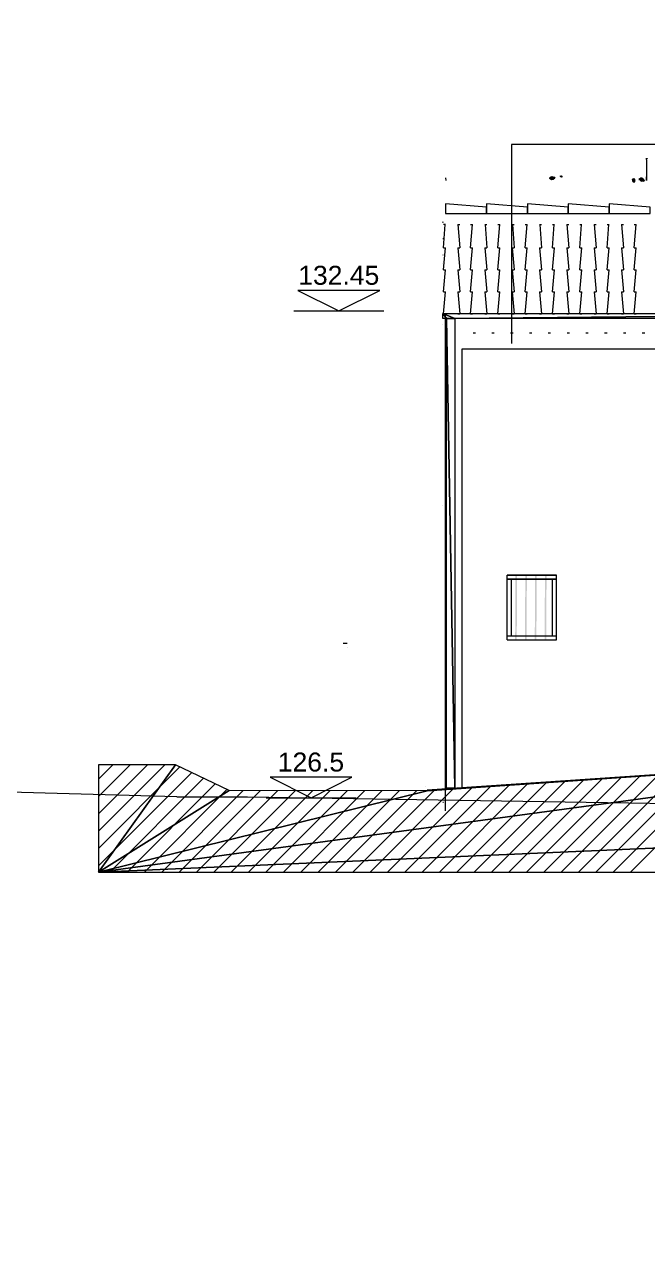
# Model space of a CAD drawing. Header units: metres. Extents: x 1.8 to 61.8, y -53.3 to -11.3.
# Drawn here: x 13.11 to 16.92, y -46.46 to -39.03 of the extents above; entities that cross this region are included whole.
import ezdxf
from ezdxf.enums import TextEntityAlignment as Align
from ezdxf.lldxf.tags import DXFTag

# ---------------------------------------------------------------- set-up
doc = ezdxf.new("R2010")
doc.units = ezdxf.units.M
doc.header["$MEASUREMENT"] = 0
for name, color, linetype in [('Calque commun', 7, 'Continuous'), ('Calque59', 7, 'Continuous'), ('Calque79', 7, 'Continuous'), ('Cotations', 7, 'Continuous')]:
    doc.layers.add(name, color=color, linetype=linetype)
doc.styles.add('Arial', font='arial.ttf', dxfattribs={"height": 0.231939})
tags = doc.linetypes.add('HIDDEN', pattern=[0.375, 0.25, -0.125]).pattern_tags.tags
tags[6:7] = [DXFTag(74, 4), DXFTag(75, 0), DXFTag(340, '0'), DXFTag(46, 1.0), DXFTag(50, 0.0), DXFTag(44, 0.0), DXFTag(45, 0.0)]
tags[4:5] = [DXFTag(74, 4), DXFTag(75, 0), DXFTag(340, '0'), DXFTag(46, 1.0), DXFTag(50, 0.0), DXFTag(44, 0.0), DXFTag(45, 0.0)]

# ---------------------------------------------------------------- blocks, each defined once
blk = doc.blocks.new('toit facade')
at = {"layer": 'Calque commun', "color": 7, "linetype": 'Continuous', "lineweight": 9}
blk.add_line((70.771, -25.9), (70.771, -19.825), dxfattribs=at)
at = {"layer": 'Calque59', "color": 32, "linetype": 'Continuous', "lineweight": 9}
for p, q in [((70.746, -18.73), (70.771, -18.73)), ((70.746, -19.019), (70.769, -18.731)), ((70.921, -18.731), (70.946, -18.731)), ((70.923, -18.731), (70.946, -19.019)), ((71.079, -19.019), (71.102, -18.731)), ((71.079, -18.731), (71.104, -18.731)), ((71.254, -18.731), (71.279, -18.731)), ((71.256, -18.731), (71.279, -19.019)), ((71.413, -19.019), (71.436, -18.731)), ((71.413, -18.731), (71.437, -18.731)), ((71.587, -18.731), (71.612, -18.731)), ((71.589, -18.731), (71.612, -19.019)), ((71.746, -19.019), (71.769, -18.731)), ((71.746, -18.731), (71.771, -18.731)), ((71.921, -18.731), (71.946, -18.731)), ((71.923, -18.731), (71.946, -19.019)), ((72.079, -19.019), (72.102, -18.731)), ((72.079, -18.731), (72.104, -18.731)), ((72.254, -18.731), (72.279, -18.731)), ((72.256, -18.731), (72.279, -19.019)), ((72.413, -19.019), (72.436, -18.731)), ((72.413, -18.731), (72.437, -18.731)), ((72.587, -18.731), (72.612, -18.731)), ((72.589, -18.731), (72.612, -19.019)), ((72.746, -19.019), (72.769, -18.731)), ((72.746, -18.731), (72.771, -18.731)), ((72.921, -18.731), (72.946, -18.731)), ((72.923, -18.731), (72.946, -19.019)), ((73.079, -19.019), (73.102, -18.731)), ((73.079, -18.731), (73.104, -18.731)), ((70.746, -19.287), (70.771, -19.019)), ((70.746, -19.019), (70.771, -19.019)), ((70.921, -19.019), (70.946, -19.288)), ((70.921, -19.019), (70.946, -19.019)), ((71.079, -19.288), (71.104, -19.019)), ((71.079, -19.019), (71.104, -19.019)), ((71.254, -19.019), (71.279, -19.288)), ((71.254, -19.019), (71.279, -19.019)), ((71.413, -19.288), (71.437, -19.019)), ((71.413, -19.019), (71.437, -19.019)), ((71.587, -19.019), (71.612, -19.288)), ((71.587, -19.019), (71.612, -19.019)), ((71.746, -19.288), (71.771, -19.019)), ((71.746, -19.019), (71.771, -19.019)), ((71.921, -19.019), (71.946, -19.288)), ((71.921, -19.019), (71.946, -19.019)), ((72.079, -19.288), (72.104, -19.019)), ((72.079, -19.019), (72.104, -19.019)), ((72.254, -19.019), (72.279, -19.288)), ((72.254, -19.019), (72.279, -19.019)), ((72.413, -19.288), (72.437, -19.019)), ((72.413, -19.019), (72.437, -19.019)), ((72.587, -19.019), (72.612, -19.288)), ((72.587, -19.019), (72.612, -19.019)), ((72.746, -19.288), (72.771, -19.019)), ((72.746, -19.019), (72.771, -19.019)), ((72.921, -19.019), (72.946, -19.288)), ((72.921, -19.019), (72.946, -19.019)), ((73.079, -19.288), (73.104, -19.019)), ((73.079, -19.019), (73.104, -19.019)), ((70.746, -19.556), (70.771, -19.287)), ((70.746, -19.287), (70.771, -19.287)), ((70.921, -19.288), (70.946, -19.556)), ((70.921, -19.288), (70.946, -19.288)), ((71.079, -19.556), (71.104, -19.288)), ((71.079, -19.288), (71.104, -19.288)), ((71.254, -19.288), (71.279, -19.556)), ((71.254, -19.288), (71.279, -19.288)), ((71.413, -19.556), (71.437, -19.288)), ((71.413, -19.288), (71.437, -19.288)), ((71.587, -19.288), (71.612, -19.556)), ((71.587, -19.288), (71.612, -19.288)), ((71.746, -19.556), (71.771, -19.288)), ((71.746, -19.288), (71.771, -19.288)), ((71.921, -19.288), (71.946, -19.556)), ((71.921, -19.288), (71.946, -19.288)), ((72.079, -19.556), (72.104, -19.288)), ((72.079, -19.288), (72.104, -19.288)), ((72.254, -19.288), (72.279, -19.556)), ((72.254, -19.288), (72.279, -19.288)), ((72.413, -19.556), (72.437, -19.288)), ((72.413, -19.288), (72.437, -19.288)), ((72.587, -19.288), (72.612, -19.556)), ((72.587, -19.288), (72.612, -19.288)), ((72.746, -19.556), (72.771, -19.288)), ((72.746, -19.288), (72.771, -19.288)), ((72.921, -19.288), (72.946, -19.556)), ((72.921, -19.288), (72.946, -19.288)), ((73.079, -19.556), (73.104, -19.288)), ((73.079, -19.288), (73.104, -19.288)), ((70.746, -19.825), (70.771, -19.556)), ((70.746, -19.556), (70.771, -19.556)), ((70.921, -19.556), (70.946, -19.825)), ((70.921, -19.556), (70.946, -19.556)), ((71.079, -19.825), (71.104, -19.556)), ((71.079, -19.556), (71.104, -19.556)), ((71.254, -19.556), (71.279, -19.825)), ((71.254, -19.556), (71.279, -19.556)), ((71.413, -19.825), (71.437, -19.556)), ((71.413, -19.556), (71.437, -19.556)), ((71.587, -19.556), (71.612, -19.825)), ((71.587, -19.556), (71.612, -19.556)), ((71.746, -19.825), (71.771, -19.556)), ((71.746, -19.556), (71.771, -19.556)), ((71.921, -19.556), (71.946, -19.825)), ((71.921, -19.556), (71.946, -19.556)), ((72.079, -19.825), (72.104, -19.556)), ((72.079, -19.556), (72.104, -19.556)), ((72.254, -19.556), (72.279, -19.825)), ((72.254, -19.556), (72.279, -19.556)), ((72.413, -19.825), (72.437, -19.556)), ((72.413, -19.556), (72.437, -19.556)), ((72.587, -19.556), (72.612, -19.825)), ((72.587, -19.556), (72.612, -19.556)), ((72.746, -19.825), (72.771, -19.556)), ((72.746, -19.556), (72.771, -19.556)), ((72.921, -19.556), (72.946, -19.825)), ((72.921, -19.556), (72.946, -19.556)), ((73.079, -19.825), (73.104, -19.556)), ((73.079, -19.556), (73.104, -19.556)), ((70.746, -19.825), (70.771, -19.825)), ((70.921, -19.825), (70.946, -19.825)), ((71.079, -19.825), (71.104, -19.825)), ((71.254, -19.825), (71.279, -19.825)), ((71.413, -19.825), (71.437, -19.825)), ((71.587, -19.825), (71.612, -19.825)), ((71.746, -19.825), (71.771, -19.825)), ((71.921, -19.825), (71.946, -19.825)), ((72.079, -19.825), (72.104, -19.825)), ((72.254, -19.825), (72.279, -19.825)), ((72.413, -19.825), (72.437, -19.825)), ((72.587, -19.825), (72.612, -19.825)), ((72.746, -19.825), (72.771, -19.825)), ((72.921, -19.825), (72.946, -19.825)), ((73.079, -19.825), (73.104, -19.825)), ((71.109, -20.058), (71.138, -20.058)), ((71.338, -20.058), (71.368, -20.058)), ((71.568, -20.058), (71.598, -20.058)), ((71.798, -20.058), (71.828, -20.058)), ((72.028, -20.058), (72.057, -20.058)), ((72.257, -20.058), (72.287, -20.058)), ((72.487, -20.058), (72.517, -20.058)), ((72.717, -20.058), (72.747, -20.058)), ((72.947, -20.058), (72.976, -20.058)), ((73.176, -20.058), (73.206, -20.058))]:
    blk.add_line(p, q, dxfattribs=at)
for points in [[(71.273, -18.521, 0), (70.771, -18.481, 0), (70.771, -18.599, 0), (71.273, -18.599, 0), (71.273, -18.521, 0)], [(71.773, -18.521, 0), (71.273, -18.481, 0), (71.273, -18.599, 0), (71.773, -18.599, 0), (71.773, -18.521, 0)], [(72.273, -18.521, 0), (71.773, -18.481, 0), (71.773, -18.599, 0), (72.273, -18.599, 0), (72.273, -18.521, 0)], [(72.773, -18.521, 0), (72.273, -18.481, 0), (72.273, -18.599, 0), (72.773, -18.599, 0), (72.773, -18.521, 0)], [(73.273, -18.521, 0), (72.773, -18.481, 0), (72.773, -18.599, 0), (73.273, -18.599, 0), (73.273, -18.521, 0)]]:
    blk.add_polyline3d(points, dxfattribs=at)
blk = doc.blocks.new('hatch15')
at = {"layer": 'Calque commun', "color": 7, "linetype": 'Continuous', "lineweight": 9}
for p, q in [((-66.199, 23.006), (-66.373, 22.832)), ((-65.987, 23.006), (-66.373, 22.62)), ((-65.775, 23.006), (-66.373, 22.408)), ((-65.563, 23.006), (-66.373, 22.196)), ((-65.378, 22.98), (-66.373, 21.984)), ((-65.234, 22.911), (-66.373, 21.772)), ((-59.302, 22.903), (-60.509, 21.696)), ((-59.075, 22.919), (-60.297, 21.696)), ((-58.847, 22.934), (-60.085, 21.696)), ((-58.62, 22.949), (-59.873, 21.696)), ((-65.091, 22.842), (-66.237, 21.696)), ((-64.947, 22.773), (-66.025, 21.696)), ((-61.577, 22.75), (-62.631, 21.696)), ((-61.349, 22.766), (-62.418, 21.696)), ((-61.122, 22.781), (-62.206, 21.696)), ((-60.894, 22.796), (-61.994, 21.696)), ((-60.667, 22.811), (-61.782, 21.696)), ((-60.439, 22.827), (-61.57, 21.696)), ((-60.212, 22.842), (-61.358, 21.696)), ((-59.984, 22.857), (-61.146, 21.696)), ((-59.757, 22.873), (-60.934, 21.696)), ((-59.529, 22.888), (-60.721, 21.696)), ((-64.804, 22.705), (-65.813, 21.696)), ((-64.605, 22.692), (-65.6, 21.696)), ((-64.393, 22.691), (-65.388, 21.696)), ((-64.182, 22.691), (-65.176, 21.696)), ((-63.97, 22.69), (-64.964, 21.696)), ((-63.758, 22.69), (-64.752, 21.696)), ((-63.546, 22.69), (-64.54, 21.696)), ((-63.335, 22.689), (-64.328, 21.696)), ((-63.123, 22.689), (-64.115, 21.696)), ((-62.911, 22.689), (-63.903, 21.696)), ((-62.699, 22.688), (-63.691, 21.696)), ((-62.488, 22.688), (-63.479, 21.696)), ((-62.259, 22.704), (-63.267, 21.696)), ((-62.032, 22.72), (-63.055, 21.696)), ((-61.804, 22.735), (-62.843, 21.696))]:
    blk.add_line(p, q, dxfattribs=at)
at = {"layer": 'Calque commun', "color": 7, "linetype": 'Continuous', "lineweight": 18}
mesh = blk.add_polyface(dxfattribs=at)
corners = [(-49.222, 23.128), (-49.358, 23.128), (-47.364, 22.517), (-39.856, 21.696), (-42.747, 22.602), (-44.325, 22.537), (-65.434, 23.006), (-66.373, 23.006), (-66.373, 21.696), (-45.219, 22.551), (-39.861, 22.6), (-42.747, 22.602), (-49.364, 23.128), (-55.595, 23.153), (-62.358, 22.688), (-64.777, 22.692), (-62.358, 22.698), (-48.583, 23.128), (-48.756, 23.128)]
mesh.append_faces([[corners[k] for k in face] for face in [(3, 2, 8), (0, 2, 18)]], dxfattribs={"vtx0": -1, "vtx1": -1, "color": 7})
mesh.append_faces([[corners[k] for k in face] for face in [(14, 8, 13), (2, 13, 8)]], dxfattribs={"vtx0": -1, "vtx1": -1, "vtx2": -1, "color": 7})
mesh.append_faces([[corners[k] for k in face] for face in [(3, 4, 5), (3, 9, 2), (2, 12, 13), (3, 11, 4), (2, 1, 12), (3, 5, 9)]], dxfattribs={"vtx0": -1, "vtx2": -1, "color": 7})
mesh.append_faces([[corners[k] for k in face] for face in [(16, 14, 13)]], dxfattribs={"vtx1": -1, "color": 7})
mesh.append_faces([[corners[k] for k in face] for face in [(0, 1, 2), (14, 15, 8), (15, 6, 8)]], dxfattribs={"vtx1": -1, "vtx2": -1, "color": 7})
mesh.append_faces([[corners[k] for k in face] for face in [(6, 7, 8), (3, 10, 11), (2, 17, 18)]], dxfattribs={"vtx2": -1, "color": 7})
blk = doc.blocks.new('Block4')
at = {"layer": 'Calque commun', "color": 0, "linetype": 'Continuous', "lineweight": 9}
blk.add_line((-0.55, 0), (0.55, 0), dxfattribs=at)
blk.add_polyline3d([(-0.5, 0.25, 0), (0, 0, 0), (0.5, 0.25, 0), (-0.5, 0.25, 0)], dxfattribs=at)
blk = doc.blocks.new('Lvl1')
at = {"layer": 'Calque commun', "color": 0, "linetype": 'ByBlock', "lineweight": -2}
blk.add_blockref('Block4', (0, 0), dxfattribs=at)
blk = doc.blocks.new('facade villa 678-3')
at = {"layer": 'Cotations', "color": 250, "linetype": 'ByBlock', "lineweight": -2}
blk.add_blockref('Lvl1', (-63.777, 22.605), dxfattribs=at)
at = {"layer": 'Cotations', "color": 212, "linetype": 'ByBlock', "lineweight": -2, "style": 'Arial'}
blk.add_text('126.5', height=0.2319, dxfattribs=at).set_placement((-63.778, 22.855), align=Align.BOTTOM_CENTER)
blk = doc.blocks.new('facade villa 678-6')
at = {"layer": 'Cotations', "color": 250, "linetype": 'ByBlock', "lineweight": -2}
blk.add_blockref('Lvl1', (-63.437, 28.555), dxfattribs=at)
at = {"layer": 'Cotations', "color": 212, "linetype": 'ByBlock', "lineweight": -2, "style": 'Arial'}
blk.add_text('132.45', height=0.2319, dxfattribs=at).set_placement((-63.438, 28.805), align=Align.BOTTOM_CENTER)
blk = doc.blocks.new('facade villa 678-31')
at = {"layer": 'Calque commun', "color": 7, "linetype": 'Continuous', "lineweight": 9}
for p, q in [((-59.677, 30.344), (-59.678, 30.322)), ((-59.676, 30.42), (-59.677, 30.414)), ((-59.677, 30.405), (-59.677, 30.414)), ((-59.677, 30.405), (-59.677, 30.394)), ((-59.677, 30.394), (-59.677, 30.38)), ((-59.677, 30.38), (-59.677, 30.38)), ((-59.677, 30.38), (-59.677, 30.38)), ((-59.677, 30.38), (-59.677, 30.363)), ((-59.677, 30.363), (-59.677, 30.363)), ((-59.677, 30.363), (-59.677, 30.344)), ((-59.676, 30.423), (-59.676, 30.423)), ((-59.676, 30.423), (-59.676, 30.423)), ((-59.676, 30.423), (-59.676, 30.42)), ((-59.676, 30.42), (-59.676, 30.423)), ((-59.671, 30.423), (-59.671, 30.42)), ((-59.666, 30.42), (-59.667, 30.423)), ((-62.131, 30.183), (-62.131, 30.183)), ((-62.126, 30.151), (-62.131, 30.183)), ((-59.679, 30.149), (-59.678, 30.194)), ((-59.678, 30.322), (-59.678, 30.298)), ((-59.678, 30.298), (-59.678, 30.272)), ((-59.678, 30.272), (-59.678, 30.244)), ((-59.678, 30.244), (-59.678, 30.214)), ((-59.678, 30.214), (-59.678, 30.183)), ((-59.678, 30.183), (-59.678, 30.183)), ((-59.678, 30.183), (-59.678, 30.151)), ((-62.126, 30.151), (-62.126, 30.151)), ((-62.126, 30.149), (-62.126, 30.151)), ((-59.678, 30.151), (-59.678, 30.151)), ((-59.678, 30.151), (-59.678, 30.151)), ((-59.678, 30.151), (-59.678, 30.149)), ((-62.167, 29.635), (-62.162, 29.647)), ((-62.167, 29.439), (-62.162, 29.439)), ((-62.167, 29.239), (-62.162, 29.239)), ((-62.167, 28.389), (-62.167, 28.389)), ((-62.167, 28.389), (-62.167, 28.389)), ((-62.167, 28.389), (-62.167, 28.389)), ((-62.167, 28.389), (-62.167, 28.389)), ((-61.379, 25.324), (-61.379, 25.324)), ((-60.779, 25.324), (-61.379, 25.324)), ((-61.379, 24.533), (-61.379, 25.324)), ((-61.379, 25.324), (-60.779, 25.324)), ((-60.779, 24.533), (-60.779, 25.324)), ((-61.329, 25.274), (-61.379, 25.274)), ((-61.379, 25.274), (-61.329, 25.274)), ((-60.829, 25.274), (-61.329, 25.274)), ((-61.329, 24.583), (-61.329, 25.274)), ((-61.329, 25.274), (-60.829, 25.274)), ((-60.779, 25.274), (-60.829, 25.274)), ((-60.829, 25.274), (-60.779, 25.274)), ((-60.829, 25.274), (-60.829, 24.583)), ((-61.379, 24.583), (-60.779, 24.583)), ((-61.379, 24.533), (-60.779, 24.533)), ((-63.386, 24.493), (-63.336, 24.493)), ((-63.336, 24.443), (-63.336, 24.443)), ((-62.373, 22.737), (-62.373, 22.737)), ((-62.167, 22.549), (-62.157, 22.549))]:
    blk.add_line(p, q, dxfattribs=at)
at = {"layer": 'Calque commun', "color": 23, "linetype": 'Continuous', "lineweight": -2}
for p, q in [((-62.169, 29.132), (-62.169, 29.132)), ((-62.169, 26.179), (-62.169, 26.179)), ((-62.169, 26.179), (-62.169, 26.179))]:
    blk.add_line(p, q, dxfattribs=at)
at = {"layer": 'Calque commun', "color": 26, "linetype": 'HIDDEN', "lineweight": 18}
blk.add_line((-65.418, 22.617), (-68.405, 22.696), dxfattribs=at)
at = {"layer": 'Calque commun', "color": 26, "linetype": 'HIDDEN', "lineweight": 18, "flags": 128}
blk.add_lwpolyline([(-65.418, 22.617), (-64.553, 22.617), (-50.843, 22.398), (-45.713, 22.54), (-39.914, 22.599)], dxfattribs=at)
at = {"layer": 'Calque commun', "color": 5, "linetype": 'Continuous', "lineweight": 18}
blk.add_polyline3d([(-56.755, 30.59, 0), (-61.326, 30.59, 0), (-61.326, 28.156, 0)], dxfattribs=at)
at = {"layer": 'Calque commun', "color": 5, "linetype": 'Continuous', "lineweight": 9}
blk.add_polyline3d([(-55.935, 23.13, 0), (-55.936, 28.086, 0), (-61.935, 28.086, 0), (-61.935, 22.726, 0)], dxfattribs=at)
at = {"layer": 'Calque commun', "color": 18, "linetype": 'Continuous', "lineweight": 18}
for points in [[(-61.263, 24.538), (-61.259, 25.324), (-61.283, 24.538), (-61.279, 25.324)], [(-61.143, 24.538), (-61.139, 25.324), (-61.163, 24.538), (-61.159, 25.324)], [(-61.023, 24.538), (-61.019, 25.324), (-61.043, 24.538), (-61.039, 25.324)], [(-60.902, 24.538), (-60.899, 25.324), (-60.922, 24.538), (-60.919, 25.324)]]:
    blk.add_trace(points, dxfattribs=at)
at = {"layer": 'Calque79', "color": 7, "linetype": 'Continuous', "lineweight": 9}
for p, q in [((-59.677, 30.363), (-59.677, 30.363)), ((-59.677, 30.344), (-59.677, 30.344)), ((-59.677, 30.344), (-59.677, 30.344)), ((-62.131, 30.183), (-62.131, 30.183)), ((-59.678, 30.322), (-59.678, 30.322)), ((-59.678, 30.322), (-59.678, 30.322)), ((-59.678, 30.214), (-59.678, 30.214)), ((-59.678, 30.214), (-59.678, 30.214)), ((-59.678, 30.183), (-59.678, 30.183)), ((-62.126, 30.151), (-62.126, 30.151))]:
    blk.add_line(p, q, dxfattribs=at)
at = {"layer": 'Calque commun', "color": 0, "linetype": 'ByBlock', "lineweight": -2}
for name, p in [('toit facade', (-132.906, 48.344)), ('hatch15', (0, 0))]:
    blk.add_blockref(name, p, dxfattribs=at)
at = {"layer": 'Cotations', "color": 212, "linetype": 'ByBlock', "lineweight": -2}
for name in ['facade villa 678-6', 'facade villa 678-3']:
    blk.add_blockref(name, (0, 0), dxfattribs=at)
at = {"layer": 'Calque commun', "color": 86, "linetype": 'Continuous', "lineweight": 9}
mesh = blk.add_polyface(dxfattribs=at)
corners = [(-60.852, 30.165, -0.633), (-60.833, 30.197, -0.633), (-60.836, 30.156, -0.633), (-60.819, 30.162, -0.633), (-60.86, 30.173, -0.633), (-60.86, 30.182, -0.633), (-60.851, 30.191, -0.633), (-60.805, 30.188, -0.633), (-60.799, 30.176, -0.633)]
mesh.append_faces([[corners[k] for k in face] for face in [(3, 7, 8)]], dxfattribs={"vtx0": -1, "color": 86})
mesh.append_faces([[corners[k] for k in face] for face in [(0, 1, 2)]], dxfattribs={"vtx0": -1, "vtx1": -1, "color": 86})
mesh.append_faces([[corners[k] for k in face] for face in [(0, 6, 1), (3, 1, 7), (0, 5, 6)]], dxfattribs={"vtx0": -1, "vtx2": -1, "color": 86})
mesh.append_faces([[corners[k] for k in face] for face in [(3, 2, 1)]], dxfattribs={"vtx1": -1, "vtx2": -1, "color": 86})
mesh.append_faces([[corners[k] for k in face] for face in [(0, 4, 5)]], dxfattribs={"vtx2": -1, "color": 86})
mesh = blk.add_polyface(dxfattribs=at)
corners = [(-60.725, 30.192, -0.633), (-60.714, 30.202, -0.633), (-60.713, 30.19, -0.633), (-60.725, 30.206, -0.633), (-60.732, 30.204, -0.633)]
mesh.append_faces([[corners[k] for k in face] for face in [(0, 1, 2)]], dxfattribs={"vtx0": -1, "color": 86})
mesh.append_faces([[corners[k] for k in face] for face in [(0, 3, 1)]], dxfattribs={"vtx0": -1, "vtx2": -1, "color": 86})
mesh.append_faces([[corners[k] for k in face] for face in [(0, 4, 3)]], dxfattribs={"vtx2": -1, "color": 86})
mesh = blk.add_polyface(dxfattribs=at)
corners = [(-59.851, 30.16, -0.633), (-59.849, 30.146, -0.633), (-59.822, 30.15, -0.633), (-59.835, 30.17, -0.633), (-59.82, 30.166, -0.633), (-59.841, 30.134, -0.633), (-59.822, 30.132, -0.633)]
mesh.append_faces([[corners[k] for k in face] for face in [(0, 2, 3)]], dxfattribs={"vtx0": -1, "vtx1": -1, "color": 86})
mesh.append_faces([[corners[k] for k in face] for face in [(2, 1, 5)]], dxfattribs={"vtx0": -1, "vtx2": -1, "color": 86})
mesh.append_faces([[corners[k] for k in face] for face in [(0, 1, 2)]], dxfattribs={"vtx1": -1, "vtx2": -1, "color": 86})
mesh.append_faces([[corners[k] for k in face] for face in [(2, 4, 3), (5, 6, 2)]], dxfattribs={"vtx2": -1, "color": 86})
mesh = blk.add_polyface(dxfattribs=at)
corners = [(-59.754, 30.158, -0.633), (-59.752, 30.179, -0.633), (-59.76, 30.17, -0.633), (-59.749, 30.144, -0.633), (-59.728, 30.147, -0.633), (-59.712, 30.142, -0.633), (-59.713, 30.162, -0.633), (-59.739, 30.139, -0.633), (-59.733, 30.178, -0.633), (-59.771, 30.163, -0.633), (-59.703, 30.15, -0.633)]
mesh.append_faces([[corners[k] for k in face] for face in [(5, 6, 4)]], dxfattribs={"vtx0": -1, "vtx1": -1, "color": 86})
mesh.append_faces([[corners[k] for k in face] for face in [(0, 4, 8)]], dxfattribs={"vtx0": -1, "vtx1": -1, "vtx2": -1, "color": 86})
mesh.append_faces([[corners[k] for k in face] for face in [(0, 1, 2), (4, 6, 8), (0, 8, 1)]], dxfattribs={"vtx0": -1, "vtx2": -1, "color": 86})
mesh.append_faces([[corners[k] for k in face] for face in [(7, 4, 3), (9, 0, 2)]], dxfattribs={"vtx1": -1, "color": 86})
mesh.append_faces([[corners[k] for k in face] for face in [(0, 3, 4)]], dxfattribs={"vtx1": -1, "vtx2": -1, "color": 86})
mesh.append_faces([[corners[k] for k in face] for face in [(5, 10, 6)]], dxfattribs={"vtx2": -1, "color": 86})
at = {"layer": 'Calque commun', "color": 8, "linetype": 'Continuous', "lineweight": 9}
mesh = blk.add_polyface(dxfattribs=at)
corners = [(-62.021, 28.463), (-62.167, 28.524), (-55.754, 28.524), (-62.121, 22.723), (-62.121, 28.463), (-62.021, 22.723), (-55.754, 28.463), (-62.167, 28.463)]
mesh.append_faces([[corners[k] for k in face] for face in [(0, 4, 1)]], dxfattribs={"vtx0": -1, "vtx1": -1, "vtx2": -1, "color": 8})
mesh.append_faces([[corners[k] for k in face] for face in [(0, 1, 2)]], dxfattribs={"vtx0": -1, "vtx2": -1, "color": 8})
mesh.append_faces([[corners[k] for k in face] for face in [(3, 4, 5), (6, 0, 2)]], dxfattribs={"vtx1": -1, "color": 8})
mesh.append_faces([[corners[k] for k in face] for face in [(0, 5, 4)]], dxfattribs={"vtx1": -1, "vtx2": -1, "color": 8})
mesh.append_faces([[corners[k] for k in face] for face in [(4, 7, 1)]], dxfattribs={"vtx2": -1, "color": 8})

msp = doc.modelspace()

# ---------------------------------------------------------------- block references
at = {"layer": 'Cotations', "color": 0, "linetype": 'ByBlock', "lineweight": -2, "xscale": 0.5, "yscale": 0.5, "zscale": 0.5}
msp.add_blockref('facade villa 678-31', (46.7509, -55.0555), dxfattribs=at)

# ---------------------------------------------------------------- meshes
at = {"layer": 'Calque commun', "color": 7, "linetype": 'Continuous', "lineweight": 9}
mesh = msp.add_polyface(dxfattribs=at)
corners = [(61.7636, -11.3086), (1.7636, -11.3086), (1.7636, -53.3086), (61.7636, -53.3086)]
mesh.append_faces([[corners[k] for k in face] for face in [(0, 1, 2, 3)]], dxfattribs={"color": 7})

doc.saveas('drawing.dxf')
